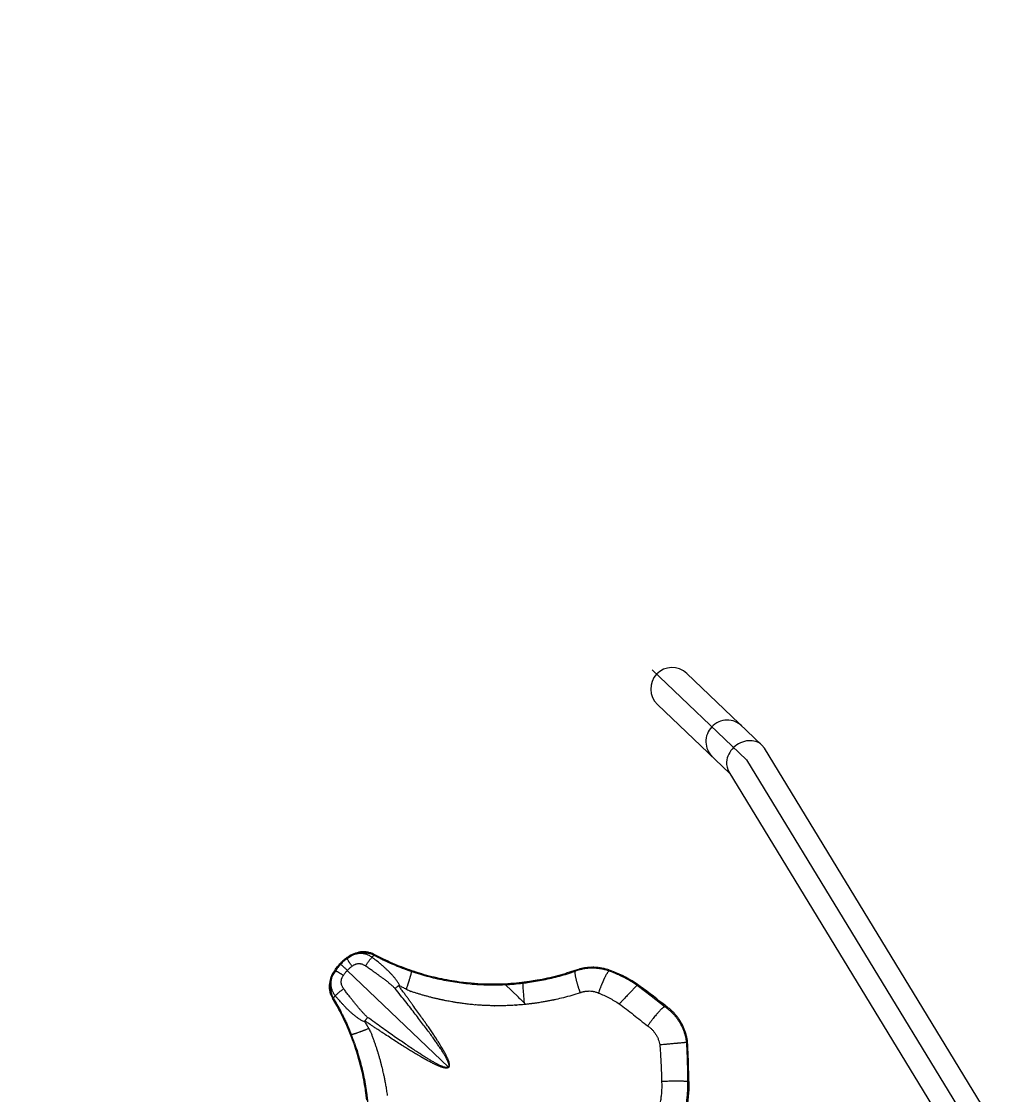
# Model space of a CAD drawing. Header units: millimetres. Extents: x 1145859089 to 1147511753, y -1047484727 to -1047247487.
# Drawn here: x 1145999685 to 1146000466, y -1047436193 to -1047435338 of the extents above; entities that cross this region are included whole.
import ezdxf
from ezdxf.xclip import XClip

# ---------------------------------------------------------------- set-up
doc = ezdxf.new("R2010")
doc.units = ezdxf.units.MM
doc.header["$LTSCALE"] = 100
doc.header["$MEASUREMENT"] = 0
doc.header["$XCLIPFRAME"] = 2
doc.linetypes.add('단지배치도$0$CENTER', pattern=[31, 30, -0.5, 0, -0.5])
doc.layers.get('0').update_dxf_attribs({"linetype": 'CONTINUOUS'})
doc.layers.add('XREF', color=135, linetype='CONTINUOUS')
doc.layers.add('단지배치도$0$W240910', color=135, linetype='CONTINUOUS')

# ---------------------------------------------------------------- blocks, each defined once
blk = doc.blocks.new('단지배치도$0$zw$9902')
at = {"layer": '단지배치도$0$W240910', "linetype": '단지배치도$0$CENTER'}
for p, q in [((62046.45, -64484.84), (62121.76, -64556.64)), ((62121.76, -64556.64), (62310.47, -64866.23))]:
    blk.add_line(p, q, dxfattribs=at)
at = {"layer": '단지배치도$0$W240910', "linetype": 'ByBlock', "ltscale": 20}
for p, q in [((62074.1, -64487.71), (62133.97, -64544.8)), ((62050.64, -64512.32), (62108.41, -64567.4)), ((62135.91, -64547.2), (62133.97, -64544.8)), ((62324.98, -64857.36), (62135.92, -64547.21)), ((62107.58, -64566.05), (62295.95, -64875.07)), ((61815.68, -64709.49), (61813.88, -64709.61)), ((61817.14, -64709.51), (61815.68, -64709.49)), ((61818.59, -64709.64), (61817.14, -64709.51)), ((61820.04, -64709.87), (61818.59, -64709.64)), ((61821.46, -64710.21), (61820.04, -64709.87)), ((61822.18, -64710.42), (61821.46, -64710.21)), ((61822.18, -64710.42), (61822.18, -64710.42)), ((61796.94, -64719.77), (61797.56, -64719.09)), ((61797.6, -64719.05), (61796.97, -64719.72)), ((61797.56, -64719.09), (61797.75, -64718.89)), ((61797.75, -64718.89), (61797.6, -64719.05)), ((61797.94, -64718.69), (61797.75, -64718.89)), ((61797.75, -64718.89), (61797.9, -64718.73)), ((61797.75, -64718.89), (61798.23, -64719.34)), ((61797.75, -64718.89), (61798.23, -64719.34)), ((61797.9, -64718.73), (61798.55, -64718.07)), ((61798.59, -64718.03), (61797.94, -64718.69)), ((61798.64, -64719.73), (61798.23, -64719.34)), ((61798.64, -64719.73), (61798.23, -64719.34)), ((61798.55, -64718.07), (61799.22, -64717.43)), ((61799.26, -64717.39), (61798.59, -64718.03)), ((61799.22, -64717.43), (61799.89, -64716.8)), ((61799.94, -64716.76), (61799.26, -64717.39)), ((61800.63, -64716.15), (61799.94, -64716.76)), ((61801.34, -64715.56), (61800.63, -64716.15)), ((61802.06, -64714.98), (61801.34, -64715.56)), ((61802.93, -64714.32), (61802.06, -64714.98)), ((61803.33, -64714.83), (61802.93, -64714.32)), ((61803.33, -64714.83), (61803.4, -64714.8)), ((61803.42, -64714.79), (61803.4, -64714.8)), ((61803.44, -64714.78), (61803.42, -64714.79)), ((61803.46, -64714.77), (61803.44, -64714.78)), ((61803.47, -64714.77), (61803.46, -64714.77)), ((61803.47, -64714.78), (61803.47, -64714.77)), ((61803.47, -64714.79), (61803.47, -64714.78)), ((61824.95, -64711.58), (61824.95, -64711.59)), ((61831.38, -64714.88), (61824.95, -64711.58)), ((61793.44, -64724.27), (61794.06, -64723.37)), ((61793.97, -64724.65), (61793.44, -64724.27)), ((61793.92, -64724.76), (61793.93, -64724.74)), ((61793.92, -64724.78), (61793.92, -64724.76)), ((61793.92, -64724.79), (61793.92, -64724.78)), ((61793.92, -64724.79), (61793.92, -64724.79)), ((61793.93, -64724.8), (61793.92, -64724.79)), ((61793.93, -64724.74), (61793.94, -64724.72)), ((61793.97, -64724.65), (61793.94, -64724.72)), ((61794.06, -64723.37), (61794.6, -64722.63)), ((61794.6, -64722.63), (61795.16, -64721.89)), ((61795.16, -64721.89), (61795.73, -64721.17)), ((61795.73, -64721.17), (61796.33, -64720.46)), ((61796.36, -64720.42), (61795.77, -64721.12)), ((61796.33, -64720.46), (61796.94, -64719.77)), ((61796.97, -64719.72), (61796.36, -64720.42)), ((61803.45, -64724.32), (61884.17, -64801.28)), ((61803.45, -64724.32), (61884.17, -64801.28)), ((61853.3, -64724.05), (61845.87, -64721.28)), ((61860.83, -64726.52), (61853.3, -64724.05)), ((61984.95, -64724.4), (61978.05, -64726.64)), ((61986.65, -64723.8), (61984.95, -64724.4)), ((61985.17, -64725), (61984.95, -64724.4)), ((61985.17, -64725), (61985.17, -64725)), ((62012.56, -64724.17), (62012.32, -64724.84)), ((62020.1, -64727.22), (62017.03, -64725.9)), ((62022.74, -64728.47), (62020.1, -64727.22)), ((61789.22, -64737.24), (61789.26, -64735.44)), ((61907.55, -64734.97), (61899.65, -64734.34)), ((61903.11, -64735.15), (61903.64, -64735.2)), ((61915.48, -64735.29), (61907.55, -64734.97)), ((61923.41, -64735.3), (61915.48, -64735.29)), ((61931.34, -64734.99), (61923.41, -64735.3)), ((61929.29, -64735.61), (61929.28, -64735.6)), ((61929.29, -64735.61), (61939.82, -64745.65)), ((61947.12, -64733.44), (61939.24, -64734.37)), ((61954.95, -64732.2), (61947.12, -64733.44)), ((62025.35, -64729.79), (62022.74, -64728.47)), ((62027.92, -64731.19), (62025.35, -64729.79)), ((62030.45, -64732.67), (62027.92, -64731.19)), ((62032.93, -64734.21), (62030.45, -64732.67)), ((62034.79, -64735.44), (62032.93, -64734.21)), ((62034.79, -64735.44), (62034.32, -64736.09)), ((62034.32, -64736.09), (62034.33, -64736.1)), ((62034.33, -64736.1), (62034.34, -64736.11)), ((62034.33, -64736.1), (62034.33, -64736.1)), ((62034.34, -64736.11), (62034.36, -64736.13)), ((62034.36, -64736.13), (62034.37, -64736.14)), ((62034.37, -64736.14), (62034.4, -64736.16)), ((62034.39, -64736.17), (62034.41, -64736.15)), ((62034.41, -64736.15), (62045.6, -64744.59)), ((62036.92, -64737.02), (62034.79, -64735.44)), ((61789.31, -64738.7), (61789.22, -64737.24)), ((61789.51, -64740.14), (61789.31, -64738.7)), ((61789.81, -64741.57), (61789.51, -64740.14)), ((61790.21, -64742.98), (61789.81, -64741.57)), ((61790.46, -64743.69), (61790.21, -64742.98)), ((61790.46, -64743.69), (61790.46, -64743.69)), ((61854.25, -64741.04), (61854.21, -64741.02)), ((61854.55, -64741.14), (61854.24, -64741.04)), ((62039.57, -64738.98), (62036.92, -64737.02)), ((62042.21, -64740.96), (62039.57, -64738.98)), ((62044.84, -64742.94), (62042.21, -64740.96)), ((62047.47, -64744.94), (62044.84, -64742.94)), ((62045.6, -64744.59), (62056.77, -64753.29)), ((62050.09, -64746.94), (62047.47, -64744.94)), ((61791.75, -64746.4), (61791.75, -64746.4)), ((61795.35, -64752.67), (61791.75, -64746.4)), ((61940.6, -64746.39), (61939.83, -64745.66)), ((61944.54, -64750.14), (61945.8, -64751.35)), ((61945.83, -64751.34), (61945.8, -64751.35)), ((62020.25, -64751.01), (62020.28, -64750.98)), ((62052.7, -64748.96), (62050.09, -64746.94)), ((62055.3, -64750.98), (62052.7, -64748.96)), ((62057.31, -64752.56), (62055.3, -64750.98)), ((62056.76, -64753.29), (62056.77, -64753.29)), ((62057.31, -64752.56), (62056.77, -64753.29)), ((61805.56, -64774.12), (61802.44, -64766.84)), ((61808.39, -64781.53), (61805.56, -64774.12)), ((61822.57, -64774.26), (61822.55, -64774.22)), ((61822.69, -64774.56), (61822.57, -64774.26)), ((61873.99, -64778.06), (61873.3, -64777.01)), ((61875.46, -64780.33), (61873.99, -64778.06)), ((62074.77, -64781.59), (62073.81, -64781.67)), ((61860.49, -64792.22), (61859.41, -64791.58)), ((61862.83, -64793.58), (61860.49, -64792.22)), ((61884.17, -64801.28), (61884.2, -64801.32)), ((61884.17, -64801.28), (61884.21, -64801.31)), ((61884.2, -64801.32), (61884.24, -64801.35)), ((61884.21, -64801.31), (61884.24, -64801.35)), ((61884.24, -64801.35), (61884.27, -64801.38)), ((61884.24, -64801.35), (61884.27, -64801.38)), ((61884.27, -64801.38), (61884.37, -64801.47)), ((61884.27, -64801.38), (61884.37, -64801.47)), ((62075.42, -64797.24), (62075.42, -64797.09)), ((62075.43, -64797.39), (62075.42, -64797.24)), ((62075.56, -64802.72), (62075.47, -64799.09)), ((62074.71, -64812.92), (62075.68, -64812.9)), ((61819.05, -64827.8), (61818.04, -64819.93)), ((61819.02, -64823.35), (61819.09, -64823.88))]:
    blk.add_line(p, q, dxfattribs=at)
at = {"layer": '단지배치도$0$W240910'}
for radius, start in [(5249.43, 201.4083), (5399.43, 202.10162)]:
    blk.add_arc((56819.18, -60798.97), radius, start, 356.71209, dxfattribs=at)
at = {"layer": '단지배치도$0$W240910', "linetype": 'ByBlock', "ltscale": 20}
for centre, radius, start, end in [((62062.37, -64500.02), 17, 46.3647, 226.3647), ((61816.06, -64729.51), 20.02, 96.26038, 100.87633), ((61817.39, -64725.72), 16.03, 61.83737, 72.60914), ((61826.09, -64745.92), 38.51, 136.35526, 141.4088), ((61826.1, -64745.91), 38.51, 131.32059, 136.37413), ((61826.24, -64746.05), 38.71, 126.16506, 131.33121), ((61826.24, -64746.04), 38.71, 141.39819, 146.56433), ((61919.5, -64534.23), 201.59, 251.25261, 253.34443), ((61999.08, -64762.01), 40.19, 104.82546, 108.02695), ((61999.19, -64762.4), 40.59, 104.27589, 104.8318), ((61999.12, -64762.1), 40.28, 101.40568, 104.27888), ((61999.05, -64761.78), 39.95, 100.76354, 101.40263), ((61999.04, -64761.73), 39.9, 97.92181, 100.7633), ((61999.06, -64761.84), 40.01, 97.24652, 97.92357), ((61999.06, -64761.9), 40.07, 94.42254, 97.246), ((61999.07, -64761.94), 40.11, 93.62706, 94.42288), ((61999.06, -64761.92), 40.09, 90.86737, 93.6274), ((61999.06, -64761.85), 40.02, 90.46614, 90.86684), ((61999.06, -64761.81), 39.98, 89.99291, 90.46608), ((61999.06, -64761.89), 40.06, 87.20499, 89.99221), ((61999.06, -64761.93), 40.1, 86.4479, 87.20549), ((61999.06, -64761.91), 40.08, 83.65034, 86.44814), ((61999.07, -64761.85), 40.02, 82.95485, 83.64982), ((61999.08, -64761.73), 39.9, 80.13076, 82.9566), ((61999.07, -64761.78), 39.96, 79.48024, 80.13053), ((61999.01, -64762.1), 40.28, 76.61175, 79.47731), ((61998.95, -64762.39), 40.58, 76.05337, 76.61463), ((61999, -64762.18), 40.35, 73.1026, 76.05609), ((61999.36, -64760.98), 39.1, 72.50148, 73.08636), ((61999.62, -64760.14), 38.22, 70.21492, 72.50793), ((61979.32, -64816.99), 98.59, 70.09206, 70.29206), ((61979.2, -64817.3), 98.93, 69.03661, 70.09158), ((61979.08, -64817.63), 99.28, 68.75196, 69.03706), ((61978.94, -64817.97), 99.65, 67.5242, 68.75138), ((61809.24, -64736.67), 20.02, 171.85306, 176.46901), ((61919.59, -64531.14), 204.69, 270.40647, 272.71581), ((61919.98, -64535.21), 200.61, 272.65663, 276.7086), ((61919.69, -64532.8), 203.03, 276.71058, 277.73517), ((61805.51, -64738.17), 16.03, 200.12025, 210.89202), ((61921.45, -64716.46), 36.03, 268.98275, 269.65051), ((61619.1, -64849.29), 201.59, 19.38496, 21.47679), ((62037.18, -64785.86), 37.83, 6.48426, 6.61826), ((61466.61, -64814.87), 609.06, 1.67332, 3.13284), ((61466.61, -64814.87), 609.06, 0.18551, 1.64511)]:
    blk.add_arc(centre, radius, start, end, dxfattribs=at)
for points, start_tangent, end_tangent in [([(62094.03, -64530.2), (62089.29, -64542.52), (62094.42, -64554.06)], (-0.690066, -0.723747), (0.723747, -0.690066)), ([(62117.88, -64529.45), (62106.11, -64524.88), (62094.03, -64530.2)], (-0.723747, 0.690066), (-0.690066, -0.723747)), ([(62111.43, -64546.79), (62105.8, -64558.27), (62107.63, -64566.02)], (-0.718057, -0.695984), (0.503213, -0.864162)), ([(62123.32, -64541.29), (62111.43, -64546.79)], (-0.997961, -0.063833), (-0.718057, -0.695984)), ([(62133.97, -64544.8), (62123.32, -64541.29)], (-0.717719, 0.696333), (-0.997961, -0.063833)), ([(61802.93, -64714.32), (61805.2, -64712.65), (61807.68, -64711.31), (61810.33, -64710.33), (61812.29, -64709.85)], (0.788344, 0.615235), (0.982261, 0.187518)), ([(61803.33, -64714.83), (61804.84, -64713.67), (61806.45, -64712.66), (61808.12, -64711.82), (61810.66, -64710.9), (61813.17, -64710.34)], (0.763331, 0.646008), (0.98891, 0.148514)), ([(61813.17, -64710.34), (61815.75, -64710.12), (61818.19, -64710.22), (61818.57, -64710.26), (61819.2, -64710.34), (61819.7, -64710.43), (61820.16, -64710.51), (61820.55, -64710.6), (61820.93, -64710.69), (61821.3, -64710.78), (61821.74, -64710.9)], (0.98891, 0.148514), (0.955016, 0.296556)), ([(61821.74, -64710.9), (61822.18, -64710.42)], (0.337862, 0.941196), (0.831194, 0.555982)), ([(61803.95, -64716), (61803.71, -64715.54), (61803.56, -64715.19), (61803.47, -64714.79)], (-0.684702, 0.728823), (0.217372, 0.976089)), ([(61823.2, -64713.84), (61822.08, -64713.1), (61820.82, -64712.41), (61819.61, -64711.89), (61818.27, -64711.44), (61817, -64711.14), (61815.63, -64710.94), (61814.34, -64710.86), (61812.99, -64710.9), (61811.75, -64711.03), (61810.49, -64711.27), (61809.2, -64711.63), (61807.91, -64712.1), (61806.74, -64712.64), (61805.59, -64713.28), (61804.5, -64713.99), (61803.47, -64714.79)], (-0.837497, 0.546442), (-0.767632, -0.640891)), ([(61807.38, -64721.01), (61806.89, -64720.31), (61806.3, -64719.55), (61805.78, -64718.86), (61805.43, -64718.35), (61805.22, -64718.03), (61804.96, -64717.64), (61804.67, -64717.18), (61804.32, -64716.63), (61803.95, -64716)], (-0.479597, 0.877489), (-0.684702, 0.728823)), ([(61818, -64720.78), (61817.2, -64720.28), (61816.17, -64719.78), (61815.3, -64719.46), (61814.89, -64719.35), (61814.27, -64719.21), (61813.54, -64719.11), (61812.96, -64719.07), (61812.45, -64719.07), (61811.58, -64719.15), (61810.39, -64719.4), (61809.73, -64719.62), (61809.1, -64719.9), (61808.49, -64720.22), (61807.38, -64721.01)], (-0.799054, 0.60126), (-0.813723, -0.581253)), ([(61818, -64720.78), (61818.65, -64719.76), (61819.34, -64718.7), (61820.07, -64717.65), (61820.8, -64716.66), (61821.49, -64715.75), (61822.14, -64714.97), (61822.72, -64714.32), (61823.2, -64713.84)], (0.523127, 0.852255), (0.40421, 0.914666)), ([(61821.74, -64710.9), (61823.26, -64711.44), (61824.72, -64712.13)], (0.96075, -0.277417), (0.879735, -0.475465)), ([(61823.2, -64713.84), (61823.64, -64713.33), (61823.96, -64712.96), (61824.32, -64712.58), (61824.72, -64712.12)], (0.388225, 0.921565), (-0.719391, 0.694605)), ([(61845.36, -64736.53), (61844.16, -64734.38), (61842.73, -64732.23), (61841.28, -64730.34), (61839.79, -64728.58), (61838.31, -64726.95), (61836.7, -64725.29), (61834.94, -64723.6), (61834.16, -64722.88), (61833.35, -64722.14), (61832.53, -64721.41), (61831.67, -64720.66), (61830.79, -64719.91), (61829.89, -64719.15), (61828.23, -64717.79), (61826.6, -64716.48), (61824.92, -64715.17), (61823.2, -64713.84)], (-0.468271, 0.883585), (-0.770258, 0.637732)), ([(61824.95, -64711.59), (61824.72, -64712.13)], (-0.412861, -0.910794), (-0.413226, -0.910628)), ([(61824.72, -64712.12), (61825.47, -64712.52), (61826.32, -64712.97), (61827.28, -64713.47), (61828.34, -64714.01), (61829.63, -64714.66), (61830.98, -64715.33), (61831.61, -64715.64), (61832.17, -64715.9), (61832.64, -64716.13), (61833.02, -64716.31), (61833.57, -64716.57), (61837.67, -64718.46), (61840.47, -64719.67), (61843.22, -64720.83), (61846.59, -64722.17), (61848.96, -64723.07), (61851.83, -64724.12), (61854.71, -64725.12)], (0.881978, -0.471291), (0.946923, -0.321461)), ([(61899.77, -64734.35), (61894.98, -64733.82), (61886.86, -64732.64), (61878.79, -64731.13), (61870.79, -64729.3), (61862.87, -64727.14), (61855.04, -64724.65), (61847.33, -64721.85), (61839.73, -64718.74), (61832.27, -64715.31), (61831.38, -64714.88)], (-0.995089, 0.098984), (-0.897446, 0.441123)), ([(61793.44, -64724.27), (61791.88, -64726.62), (61790.66, -64729.17), (61789.8, -64731.85), (61789.42, -64733.83)], (-0.576997, -0.816746), (-0.140531, -0.990076)), ([(61793.97, -64724.65), (61792.88, -64726.21), (61791.95, -64727.87), (61791.19, -64729.58), (61790.39, -64732.16), (61789.95, -64734.7)], (-0.608926, -0.793227), (-0.101255, -0.99486)), ([(61793.92, -64744.55), (61793.13, -64743.46), (61792.38, -64742.23), (61791.8, -64741.06), (61791.29, -64739.74), (61790.93, -64738.48), (61790.67, -64737.13), (61790.53, -64735.84), (61790.5, -64734.49), (61790.57, -64733.25), (61790.75, -64731.97), (61791.05, -64730.67), (61791.46, -64729.36), (61791.94, -64728.16), (61792.53, -64726.98), (61793.19, -64725.86), (61793.93, -64724.8)], (-0.585702, 0.810526), (0.60361, 0.79728)), ([(61795.16, -64725.22), (61794.69, -64725), (61794.34, -64724.86), (61793.93, -64724.79)], (-0.760601, 0.64922), (-0.964631, -0.263605)), ([(61800.33, -64728.4), (61799.61, -64727.94), (61798.82, -64727.39), (61798.1, -64726.91), (61797.58, -64726.58), (61797.25, -64726.38), (61796.85, -64726.14), (61796.38, -64725.87), (61795.81, -64725.56), (61795.16, -64725.22)], (-0.899331, 0.437268), (-0.760601, 0.64922)), ([(61799.13, -64720.2), (61798.81, -64719.9), (61798.63, -64719.8)], (-0.919227, 0.393728), (-0.985612, 0.169025)), ([(61799.13, -64720.2), (61798.81, -64719.9), (61798.71, -64719.72)], (-0.437054, 0.899435), (-0.215767, 0.976445)), ([(61803.45, -64724.32), (61802.81, -64723.71), (61802.08, -64723.01), (61801.28, -64722.25), (61800.66, -64721.66), (61800.05, -64721.08), (61799.7, -64720.74), (61799.42, -64720.48), (61799.13, -64720.2)], (-0.723749, 0.690063), (-0.919227, 0.393728)), ([(61803.45, -64724.32), (61802.81, -64723.71), (61802.08, -64723.01), (61801.28, -64722.25), (61800.66, -64721.66), (61800.05, -64721.08), (61799.7, -64720.74), (61799.42, -64720.48), (61799.13, -64720.2)], (-0.723744, 0.690068), (-0.437054, 0.899435)), ([(61800.33, -64728.4), (61801.78, -64726.27), (61803.45, -64724.32)], (0.49414, 0.869382), (0.690401, 0.723427)), ([(61807.38, -64721.01), (61805.32, -64722.55), (61803.45, -64724.32)], (-0.844866, -0.534979), (-0.68973, -0.724067)), ([(61841.59, -64738.73), (61839.7, -64736.92), (61837.72, -64735.2), (61835.69, -64733.54), (61833.63, -64731.93), (61831.57, -64730.38), (61830.88, -64729.87), (61830.15, -64729.34), (61829.4, -64728.79), (61828.61, -64728.22), (61827.62, -64727.51), (61826.7, -64726.86), (61825.95, -64726.32), (61825.35, -64725.9), (61824.46, -64725.27), (61823.27, -64724.44), (61821.88, -64723.48), (61820.41, -64722.45), (61819.12, -64721.56), (61818, -64720.78)], (-0.69779, 0.716302), (-0.816323, 0.577595)), ([(61853.7, -64729.54), (61853.87, -64728.94), (61854.02, -64728.39), (61854.17, -64727.85), (61854.38, -64727.06), (61854.55, -64726.34)], (0.277339, 0.960772), (0.220005, 0.975499)), ([(61854.55, -64726.34), (61854.65, -64725.88), (61854.71, -64725.52), (61854.71, -64725.12)], (0.220005, 0.975499), (-0.51251, 0.858681)), ([(61861.72, -64727.36), (61868.5, -64729.26), (61875.37, -64730.93), (61882.29, -64732.35), (61889.22, -64733.53), (61896.16, -64734.46), (61903.11, -64735.15)], (0.957915, -0.287051), (0.996808, -0.079831)), ([(61978.26, -64726.57), (61977.05, -64726.94), (61969.04, -64729.15), (61960.96, -64731.03), (61952.8, -64732.57), (61944.58, -64733.78), (61936.32, -64734.64), (61931.34, -64734.99)], (-0.956244, -0.292571), (-0.998846, -0.048024)), ([(61947.02, -64733.98), (61953.5, -64733), (61959.94, -64731.8), (61966.34, -64730.4), (61972.68, -64728.8), (61978.96, -64727), (61985.17, -64725)], (0.990917, 0.134476), (0.946937, 0.321419)), ([(61985.17, -64725), (61984.98, -64725.34), (61984.9, -64726.01), (61984.96, -64727.02), (61985.14, -64728.37), (61985.34, -64729.43), (61985.59, -64730.59), (61985.85, -64731.68), (61986.04, -64732.43), (61986.26, -64733.24), (61986.5, -64734.13), (61986.78, -64735.09), (61987.09, -64736.15)], (-0.80687, -0.590729), (0.392147, -0.919903)), ([(61998.74, -64722.51), (61996.69, -64722.57), (61994.85, -64722.72), (61993.24, -64722.92), (61991.86, -64723.15), (61990.04, -64723.53), (61988.32, -64723.97), (61986.7, -64724.47), (61985.17, -64725)], (-0.999957, -0.009314), (-0.935931, -0.352184)), ([(62012.32, -64724.84), (62009.58, -64723.97), (62006.51, -64723.24), (62005.61, -64723.07), (62005.14, -64723), (62004.57, -64722.91), (62003.89, -64722.82), (62002.49, -64722.67), (62000.77, -64722.55), (61998.74, -64722.51)], (-0.939933, 0.34136), (-0.999957, -0.009314)), ([(62012.32, -64724.84), (62011.54, -64725.34), (62010.98, -64726.04), (62010.49, -64726.76), (62009.95, -64727.67), (62009.36, -64728.73), (62008.74, -64729.95), (62008.45, -64730.53), (62008.19, -64731.09), (62007.93, -64731.63), (62007.7, -64732.14), (62007.49, -64732.61), (62007.29, -64733.05), (62007.07, -64733.56), (62006.88, -64734), (62006.72, -64734.36), (62006.49, -64734.9), (62006.3, -64735.35), (62006.04, -64735.99), (62005.69, -64736.85), (62005.39, -64737.61), (62005.18, -64738.14), (62004.86, -64738.98), (62004.22, -64740.71), (62003.62, -64742.38)], (-0.999814, 0.019308), (-0.331831, -0.943339)), ([(62023.68, -64729.79), (62019.88, -64727.94), (62015.81, -64726.18), (62012.32, -64724.84)], (-0.890863, 0.454271), (-0.939983, 0.341221)), ([(61789.95, -64734.7), (61789.85, -64737.29), (61790.07, -64739.71), (61790.12, -64740.09), (61790.24, -64740.72), (61790.35, -64741.21), (61790.46, -64741.67), (61790.56, -64742.05), (61790.67, -64742.43), (61790.78, -64742.79), (61790.91, -64743.23)], (-0.101255, -0.99486), (-0.250743, -0.968054)), ([(61800.61, -64739.02), (61800.07, -64738.24), (61799.52, -64737.24), (61799.16, -64736.38), (61799.03, -64735.99), (61798.87, -64735.37), (61798.73, -64734.65), (61798.66, -64734.06), (61798.64, -64733.55), (61798.67, -64732.69), (61798.87, -64731.49), (61799.06, -64730.81), (61799.3, -64730.17), (61799.6, -64729.55), (61800.33, -64728.4)], (-0.638628, 0.769516), (0.541845, 0.840478)), ([(61841.59, -64738.73), (61842.4, -64738), (61843.13, -64737.36), (61843.75, -64736.83), (61844.25, -64736.41)], (0.60017, 0.799873), (0.763459, 0.645856)), ([(61845.36, -64736.53), (61844.76, -64736.31), (61844.25, -64736.41)], (-0.887628, 0.460561), (-0.769515, -0.638629)), ([(61864.88, -64764.72), (61862.04, -64760.7), (61859.02, -64756.48), (61855.83, -64752.07), (61854.22, -64749.86), (61852.59, -64747.63), (61850.92, -64745.36), (61849.24, -64743.08), (61847.69, -64741), (61845.88, -64738.57), (61844.25, -64736.41)], (-0.582233, 0.813022), (-0.617248, 0.786768)), ([(61850.65, -64739.25), (61851.04, -64738.06), (61851.45, -64736.8), (61851.62, -64736.28), (61851.78, -64735.78), (61851.89, -64735.43), (61852.11, -64734.74), (61852.24, -64734.33)], (0.31997, 0.947428), (0.295692, 0.955283)), ([(61852.24, -64734.33), (61852.43, -64733.75), (61852.6, -64733.18), (61852.78, -64732.6), (61852.96, -64732.01), (61853.33, -64730.78), (61853.7, -64729.54)], (0.298931, 0.954275), (0.27734, 0.960772)), ([(61903.64, -64735.2), (61904.67, -64735.28), (61905.73, -64735.35), (61906.82, -64735.43), (61907.93, -64735.49), (61909.07, -64735.56), (61910.62, -64735.63), (61912.34, -64735.7), (61913.74, -64735.75), (61914.72, -64735.77), (61915.45, -64735.79), (61915.94, -64735.8), (61916.48, -64735.81), (61917.09, -64735.82), (61917.7, -64735.83), (61918.32, -64735.83), (61921.04, -64735.83)], (0.996831, -0.079548), (0.999975, 0.007092)), ([(61943.42, -64734.44), (61943.31, -64735.26), (61943.32, -64736.18), (61943.38, -64737.44), (61943.48, -64739.03), (61943.62, -64740.91), (61943.8, -64743.02), (61944.02, -64745.28)], (-0.3751, -0.926984), (0.098844, -0.995103)), ([(61987.09, -64736.15), (61987.32, -64736.9), (61987.53, -64737.57), (61987.72, -64738.15), (61987.88, -64738.65), (61988.03, -64739.09), (61988.56, -64740.67), (61989.1, -64742.2)], (0.392147, -0.919903), (0.518947, -0.854806)), ([(62034.32, -64736.09), (62031.05, -64733.96), (62027.5, -64731.84), (62023.68, -64729.79)], (-0.826397, 0.563087), (-0.890863, 0.454271)), ([(62034.4, -64736.16), (62033.96, -64736.62), (62033.53, -64737.08), (62032.96, -64737.67), (62032.27, -64738.39), (62031.46, -64739.24), (62030.54, -64740.21), (62029.51, -64741.28), (62028.41, -64742.45), (62027.22, -64743.69), (62025.97, -64745), (62024.72, -64746.32)], (-0.989307, 0.145847), (-0.599925, -0.800056)), ([(61790.92, -64743.23), (61790.46, -64743.69)], (-0.924039, -0.382297), (-0.515771, -0.856727)), ([(61790.91, -64743.23), (61791.53, -64744.72), (61792.29, -64746.15)], (0.322852, -0.946449), (0.516818, -0.856095)), ([(61793.93, -64744.54), (61793.43, -64745.01), (61793.08, -64745.35), (61792.72, -64745.73), (61792.28, -64746.15)], (-0.902033, -0.431668), (-0.728074, 0.685498)), ([(61800.61, -64739.02), (61799.62, -64739.71), (61798.6, -64740.46), (61797.58, -64741.24), (61796.62, -64742.01), (61795.75, -64742.75), (61795, -64743.43), (61794.38, -64744.04), (61793.92, -64744.55)], (-0.826377, -0.563117), (-0.894381, -0.447307)), ([(61817.64, -64765.6), (61815.44, -64764.51), (61813.22, -64763.17), (61811.26, -64761.82), (61809.43, -64760.42), (61807.74, -64759.02), (61806.01, -64757.48), (61804.23, -64755.81), (61803.47, -64755.06), (61802.7, -64754.29), (61801.93, -64753.5), (61801.14, -64752.68), (61800.35, -64751.84), (61799.55, -64750.97), (61798.11, -64749.38), (61796.73, -64747.82), (61795.34, -64746.2), (61793.93, -64744.54)], (-0.904881, 0.425665), (-0.673687, 0.739017)), ([(61819.66, -64761.72), (61817.76, -64759.92), (61815.95, -64758.03), (61814.2, -64756.09), (61812.49, -64754.1), (61810.84, -64752.12), (61810.3, -64751.45), (61809.73, -64750.75), (61809.15, -64750.03), (61808.54, -64749.27), (61807.79, -64748.31), (61807.09, -64747.43), (61806.52, -64746.69), (61806.07, -64746.12), (61805.41, -64745.26), (61804.52, -64744.11), (61803.49, -64742.77), (61802.4, -64741.35), (61801.44, -64740.1), (61800.61, -64739.02)], (-0.748717, 0.662889), (-0.615812, 0.787893)), ([(61884.5, -64799.37), (61884.22, -64798.23), (61883.71, -64796.85), (61882.97, -64795.27), (61882.02, -64793.49), (61880.9, -64791.54), (61879.6, -64789.41), (61878.1, -64787.08), (61876.41, -64784.55), (61874.52, -64781.82), (61872.45, -64778.89), (61869.96, -64775.44), (61867.24, -64771.75), (61864.3, -64767.83), (61861.14, -64763.66), (61857.69, -64759.17), (61854.01, -64754.43), (61850.1, -64749.44), (61845.97, -64744.21), (61841.59, -64738.73)], (-0.272366, 0.962194), (-0.629524, 0.776981)), ([(61845.36, -64736.53), (61848.26, -64738.02), (61849.52, -64738.67), (61850.09, -64738.97), (61850.65, -64739.25)], (0.888327, -0.459212), (0.890837, -0.454324)), ([(61850.65, -64739.25), (61852.32, -64740.09), (61854.21, -64741.02)], (0.893972, -0.448122), (0.859933, -0.510406)), ([(61859.71, -64742.81), (61857.12, -64741.99), (61854.55, -64741.14)], (-0.95401, 0.299775), (-0.951392, 0.307982)), ([(61864.65, -64744.28), (61862.06, -64743.53), (61859.71, -64742.81)], (-0.96209, 0.272733), (-0.95401, 0.299775)), ([(61870, -64745.73), (61867.09, -64744.96), (61864.65, -64744.28)], (-0.964244, 0.265015), (-0.96209, 0.272733)), ([(61989.1, -64742.2), (61982.44, -64744.23), (61975.69, -64746.05), (61969.68, -64747.47), (61968.14, -64747.81), (61967.35, -64747.98), (61966.5, -64748.15), (61965.35, -64748.38), (61963.88, -64748.67)], (-0.955887, -0.293736), (-0.984413, -0.17587)), ([(62003.62, -64742.38), (62003.2, -64742.22), (62002.46, -64741.97), (62001.4, -64741.67), (62000.01, -64741.35), (61999.36, -64741.24), (61998.71, -64741.15), (61996.31, -64740.98), (61995.47, -64740.99), (61994.73, -64741.02), (61994.1, -64741.07), (61993.58, -64741.13), (61993.16, -64741.19), (61992.62, -64741.27), (61992.21, -64741.34), (61991.76, -64741.43), (61991.3, -64741.54), (61990.86, -64741.65), (61989.96, -64741.91), (61989.1, -64742.2)], (-0.939633, 0.342185), (-0.944518, -0.328459)), ([(62003.62, -64742.38), (62007.92, -64744.16), (62012.14, -64746.2), (62016.26, -64748.49), (62020.25, -64751.01)], (0.938013, -0.3466), (0.831981, -0.554804)), ([(61791.75, -64746.4), (61792.28, -64746.15)], (0.890101, 0.455763), (0.889918, 0.456121)), ([(61792.28, -64746.15), (61792.71, -64746.87), (61793.2, -64747.7), (61793.74, -64748.64), (61794.34, -64749.68), (61795.05, -64750.93), (61795.78, -64752.24), (61796.12, -64752.86), (61796.41, -64753.4), (61796.66, -64753.86), (61796.86, -64754.24), (61797.15, -64754.77), (61799.22, -64758.78), (61800.57, -64761.52), (61801.85, -64764.21), (61803.35, -64767.51), (61804.37, -64769.84), (61805.55, -64772.65), (61806.69, -64775.48)], (0.512755, -0.858535), (0.366188, -0.930541)), ([(61818.06, -64820.05), (61817.29, -64815.3), (61815.73, -64807.24), (61813.85, -64799.25), (61811.63, -64791.34), (61809.1, -64783.54), (61806.24, -64775.84), (61803.08, -64768.26), (61799.6, -64760.82), (61795.83, -64753.53), (61795.35, -64752.67)], (-0.146257, 0.989247), (-0.483358, 0.875423)), ([(61872.34, -64746.31), (61871.2, -64746.03), (61870, -64745.73)], (-0.977784, 0.209614), (-0.964244, 0.265015)), ([(61904.45, -64751.65), (61900.12, -64751.22), (61896.19, -64750.75), (61892.67, -64750.27), (61889.56, -64749.79), (61886.85, -64749.34), (61884.55, -64748.93), (61882.66, -64748.57), (61881.34, -64748.31), (61880.33, -64748.11), (61879.63, -64747.96), (61879.24, -64747.88), (61878.69, -64747.76), (61878.17, -64747.65), (61877.51, -64747.51), (61877.09, -64747.42), (61876.68, -64747.33), (61876.29, -64747.24), (61874.97, -64746.94), (61873.64, -64746.63), (61872.34, -64746.31)], (-0.997147, 0.075481), (-0.977784, 0.209614)), ([(61905.05, -64751.7), (61904.6, -64751.66)], (-0.995847, 0.091046), (-0.088395, -0.996086)), ([(61914.37, -64752.31), (61912.79, -64752.23), (61912.3, -64752.21), (61911.29, -64752.15), (61909.73, -64752.06), (61905.05, -64751.7)], (-0.999263, 0.038377), (-0.995847, 0.091046)), ([(61920.81, -64752.49), (61917.03, -64752.4), (61914.37, -64752.31)], (-0.99984, 0.017912), (-0.999263, 0.038377)), ([(61929.9, -64752.41), (61926, -64752.49), (61921.23, -64752.49)], (-0.9997, -0.024499), (-0.99998, 0.006259)), ([(61937.22, -64752.08), (61933.85, -64752.26), (61929.9, -64752.41)], (-0.998665, -0.051657), (-0.9997, -0.024499)), ([(61938.24, -64752), (61937.57, -64752.05), (61937.22, -64752.06)], (-0.997202, -0.074755), (-1, -0.000976)), ([(61945.8, -64751.35), (61945.34, -64751.39), (61944.12, -64751.52), (61942, -64751.71), (61938.24, -64752)], (-0.995229, -0.097565), (-0.997202, -0.074755)), ([(61940.6, -64746.38), (61942.04, -64747.77), (61943.12, -64748.8), (61943.85, -64749.49), (61944.54, -64750.14)], (0.781061, -0.624455), (0.72364, -0.690178)), ([(61944.02, -64745.28), (61944.27, -64747.71), (61944.54, -64750.14)], (0.098844, -0.995103), (0.335517, -0.942034)), ([(61948.54, -64751.04), (61947.19, -64751.2), (61945.83, -64751.34)], (-0.979501, -0.20144), (-0.968571, -0.248738)), ([(61963.88, -64748.67), (61962.63, -64748.91), (61961.23, -64749.16), (61959.66, -64749.44), (61957.93, -64749.73), (61956.02, -64750.03), (61954.29, -64750.29), (61953.26, -64750.44), (61952.44, -64750.55), (61951.84, -64750.63), (61951.46, -64750.68), (61950.8, -64750.77), (61950.42, -64750.81), (61949.56, -64750.92), (61948.54, -64751.04)], (-0.984413, -0.17587), (-0.979501, -0.20144)), ([(62024.72, -64746.32), (62023.29, -64747.82), (62021.8, -64749.38), (62020.28, -64750.98)], (-0.599925, -0.800056), (-0.56338, -0.826198)), ([(62020.28, -64750.98), (62031.56, -64759.59), (62042.86, -64768.52)], (0.803197, -0.595714), (0.7825, -0.622651)), ([(62056.76, -64753.29), (62056.08, -64753.43), (62055.56, -64753.74), (62054.93, -64754.21), (62054.48, -64754.59), (62053.99, -64755.04), (62053.45, -64755.55), (62052.56, -64756.45), (62051.59, -64757.48), (62050.96, -64758.17), (62050.29, -64758.93), (62049.59, -64759.75), (62048.47, -64761.09), (62047.31, -64762.54), (62046.78, -64763.21), (62046.23, -64763.93), (62045.65, -64764.69), (62045.05, -64765.48), (62044.75, -64765.89), (62044.43, -64766.33), (62043.74, -64767.28), (62042.86, -64768.52)], (-0.942321, 0.33471), (-0.575825, -0.817573)), ([(62056.76, -64753.29), (62059.04, -64754.99), (62061.2, -64756.85), (62063.22, -64758.86), (62065.1, -64761.01), (62066.81, -64763.28), (62068.37, -64765.67)], (0.823471, -0.567359), (0.514559, -0.857455)), ([(62068.6, -64764.23), (62067.6, -64762.74), (62065.84, -64760.42), (62063.92, -64758.23), (62061.85, -64756.18), (62059.64, -64754.29), (62057.38, -64752.6)], (-0.538614, 0.842553), (-0.823553, 0.56724)), ([(61819.66, -64761.72), (61818.97, -64762.58), (61818.37, -64763.34), (61817.87, -64763.98), (61817.47, -64764.49)], (-0.770386, -0.637578), (-0.608768, -0.793348)), ([(61882.27, -64801.7), (61881.12, -64801.48), (61879.72, -64801.03), (61878.1, -64800.37), (61876.29, -64799.51), (61874.29, -64798.48), (61872.1, -64797.28), (61869.7, -64795.9), (61867.08, -64794.32), (61864.27, -64792.57), (61861.24, -64790.64), (61857.68, -64788.32), (61853.87, -64785.78), (61849.81, -64783.03), (61845.49, -64780.07), (61840.84, -64776.84), (61835.94, -64773.39), (61830.77, -64769.72), (61825.34, -64765.84), (61819.66, -64761.72)], (-0.974072, 0.226239), (-0.806077, 0.591811)), ([(61817.64, -64765.6), (61817.4, -64765.01), (61817.47, -64764.49)], (-0.502307, 0.864689), (0.601261, 0.799053)), ([(61846.73, -64783.76), (61842.58, -64781.11), (61838.22, -64778.3), (61833.66, -64775.32), (61831.38, -64773.81), (61829.07, -64772.29), (61826.73, -64770.73), (61824.37, -64769.16), (61822.22, -64767.72), (61819.71, -64766.02), (61817.47, -64764.49)], (-0.839825, 0.542857), (-0.815268, 0.579083)), ([(61817.64, -64765.6), (61819.27, -64768.42), (61819.98, -64769.65), (61820.3, -64770.21), (61820.61, -64770.75)], (0.500992, -0.865452), (0.496229, -0.868192)), ([(61873.3, -64777.01), (61871.33, -64774.06), (61869.21, -64770.94), (61866.93, -64767.64), (61866.53, -64767.06), (61866.12, -64766.48), (61865.72, -64765.9), (61865.3, -64765.31), (61864.88, -64764.72)], (-0.52287, 0.852413), (-0.582233, 0.813022)), ([(62042.86, -64768.52), (62044.7, -64769.91), (62046.39, -64771.47), (62047.93, -64773.21), (62049.28, -64775.1), (62050.44, -64777.11), (62051.38, -64779.23), (62052.1, -64781.44), (62052.59, -64783.7)], (0.837827, -0.545936), (0.172388, -0.985029)), ([(62068.37, -64765.67), (62069.73, -64768.14), (62070.92, -64770.71), (62071.94, -64773.37), (62072.31, -64774.53), (62072.65, -64775.69), (62072.95, -64776.87), (62073.22, -64778.06), (62073.46, -64779.26), (62073.65, -64780.43), (62073.81, -64781.67)], (0.514559, -0.857455), (0.114323, -0.993444)), ([(62074.76, -64781.5), (62074.33, -64778.71), (62073.69, -64775.87), (62072.86, -64773.09), (62071.82, -64770.37), (62070.6, -64767.73), (62068.6, -64764.23)], (-0.115253, 0.993336), (-0.491602, 0.87082)), ([(61807.9, -64775.27), (61807.45, -64775.38), (61807.09, -64775.46), (61806.69, -64775.48)], (-0.963916, -0.266207), (-0.882112, 0.471039)), ([(61811.06, -64774.26), (61810.46, -64774.46), (61809.93, -64774.64), (61809.39, -64774.81), (61808.61, -64775.06), (61807.9, -64775.27)], (-0.946476, -0.322775), (-0.963916, -0.266207)), ([(61815.77, -64772.58), (61815.2, -64772.79), (61814.65, -64772.99), (61814.07, -64773.2), (61813.49, -64773.41), (61812.28, -64773.84), (61811.06, -64774.26)], (-0.938958, -0.344033), (-0.946475, -0.322776)), ([(61820.61, -64770.75), (61819.44, -64771.21), (61818.2, -64771.67), (61817.69, -64771.87), (61817.2, -64772.05), (61816.86, -64772.18), (61816.18, -64772.43), (61815.77, -64772.58)], (-0.931116, -0.364722), (-0.940119, -0.340846)), ([(61820.61, -64770.75), (61821.53, -64772.39), (61822.55, -64774.22)], (0.490184, -0.871619), (0.550776, -0.834653)), ([(61824.6, -64779.63), (61823.66, -64777.09), (61822.69, -64774.56)], (-0.344864, 0.938653), (-0.352937, 0.935647)), ([(61809.26, -64782.38), (61811.48, -64789.06), (61813.47, -64795.84), (61815.23, -64802.69), (61816.74, -64809.56), (61818, -64816.44), (61819.02, -64823.35)], (0.332341, -0.943159), (0.127207, -0.991876)), ([(61826.3, -64784.5), (61825.43, -64781.95), (61824.6, -64779.63)], (-0.318237, 0.948011), (-0.344864, 0.938653)), ([(61828, -64789.78), (61827.1, -64786.91), (61826.3, -64784.5)], (-0.31063, 0.950531), (-0.318237, 0.948011)), ([(61859.41, -64791.58), (61856.37, -64789.75), (61853.15, -64787.78), (61849.74, -64785.66), (61849.15, -64785.29), (61848.55, -64784.91), (61847.95, -64784.53), (61847.34, -64784.15), (61846.73, -64783.76)], (-0.876344, 0.481686), (-0.839825, 0.542857)), ([(61877.6, -64783.72), (61877.3, -64783.24), (61877.01, -64782.77), (61876.71, -64782.29), (61876.41, -64781.81), (61876.1, -64781.33), (61875.78, -64780.83), (61875.46, -64780.33)], (0.537918, -0.842997), (-0.552727, 0.833362)), ([(61879.64, -64787.11), (61878.66, -64785.46), (61877.6, -64783.72)], (-0.475157, 0.879901), (-0.537918, 0.842997)), ([(61882.25, -64791.85), (61881.06, -64789.61), (61879.64, -64787.11)], (-0.337879, 0.94119), (-0.475157, 0.879901)), ([(62073.81, -64781.67), (62073.37, -64781.73), (62072.95, -64781.78), (62072.51, -64781.83), (62071.92, -64781.89), (62071.28, -64781.95), (62070.55, -64782.02), (62069.76, -64782.1), (62068.48, -64782.22), (62067.11, -64782.35), (62066.3, -64782.43), (62065.47, -64782.5), (62064.62, -64782.58), (62063.75, -64782.66), (62061.99, -64782.82), (62060.23, -64782.99), (62058.96, -64783.1), (62057.66, -64783.22), (62056.37, -64783.34), (62054.45, -64783.52), (62052.59, -64783.7)], (-0.953996, -0.299818), (-0.995894, -0.090523)), ([(62052.59, -64783.7), (62052.94, -64788.61), (62053.24, -64793.45), (62053.49, -64798.23), (62053.71, -64803.06), (62053.89, -64808), (62054.01, -64812.76)], (0.055626, -0.998452), (0.036444, -0.999336)), ([(62073.81, -64781.67), (62073.85, -64782.48), (62073.9, -64783.42), (62073.96, -64784.51), (62074.02, -64785.75), (62074.08, -64787.06), (62074.13, -64788.13), (62074.16, -64788.73), (62074.18, -64789.23), (62074.2, -64789.7), (62074.24, -64790.65), (62074.27, -64791.57), (62074.32, -64792.75), (62074.37, -64794.18), (62074.42, -64795.68), (62074.47, -64797.39), (62074.52, -64799.17), (62074.55, -64800.72), (62074.58, -64802.04), (62074.6, -64803.12), (62074.62, -64803.97), (62074.63, -64804.58), (62074.64, -64805.02), (62074.65, -64805.81), (62074.66, -64806.34), (62074.66, -64806.96), (62074.68, -64808.07), (62074.69, -64809.32), (62074.7, -64810.38), (62074.7, -64811.33), (62074.71, -64812.18), (62074.71, -64812.92)], (0.055182, -0.998476), (0.002352, -0.999997)), ([(61828.7, -64792.08), (61828.36, -64790.96), (61828, -64789.78)], (-0.255938, 0.966693), (-0.31063, 0.950531)), ([(61835.56, -64823.91), (61834.92, -64819.6), (61834.27, -64815.7), (61833.62, -64812.2), (61833, -64809.12), (61832.42, -64806.44), (61831.9, -64804.16), (61831.45, -64802.29), (61831.12, -64800.98), (61830.87, -64799.98), (61830.69, -64799.29), (61830.6, -64798.9), (61830.45, -64798.36), (61830.32, -64797.84), (61830.14, -64797.19), (61830.03, -64796.77), (61829.92, -64796.37), (61829.81, -64795.98), (61829.45, -64794.68), (61829.07, -64793.37), (61828.7, -64792.08)], (-0.122879, 0.992422), (-0.255938, 0.966693)), ([(61866.32, -64795.55), (61865.82, -64795.28), (61865.34, -64795.01), (61864.85, -64794.73), (61864.35, -64794.45), (61863.85, -64794.17), (61863.34, -64793.88), (61862.83, -64793.58)], (0.867656, -0.497165), (-0.858737, 0.512416)), ([(61869.8, -64797.43), (61868.11, -64796.53), (61866.32, -64795.55)], (-0.901529, 0.432718), (-0.867656, 0.497165)), ([(61883.4, -64794.26), (61882.37, -64792.09), (61882.29, -64791.84)], (-0.372672, 0.927963), (-0.278161, 0.960534)), ([(61884.76, -64798.13), (61884.32, -64796.59), (61884.17, -64796.16), (61884, -64795.71), (61883.82, -64795.25), (61883.62, -64794.76), (61883.4, -64794.26)], (-0.230514, 0.973069), (-0.372672, 0.927963)), ([(61874.66, -64799.81), (61872.36, -64798.73), (61869.8, -64797.43)], (-0.956211, 0.292677), (-0.901529, 0.432718)), ([(61877.12, -64800.85), (61874.91, -64799.92), (61874.65, -64799.85)], (-0.944657, 0.32806), (-0.97269, 0.232106)), ([(61881.04, -64802.02), (61879.49, -64801.66), (61879.05, -64801.52), (61878.6, -64801.38), (61878.12, -64801.22), (61877.63, -64801.04), (61877.12, -64800.85)], (-0.982942, 0.183916), (-0.944657, 0.32806)), ([(61883.15, -64802.08), (61881.95, -64802.13), (61881.51, -64802.09), (61881.04, -64802.02)], (-0.979983, -0.199083), (-0.982942, 0.183916)), ([(61884.17, -64801.28), (61883.77, -64801.56), (61883.16, -64801.73), (61882.27, -64801.7)], (-0.735432, -0.677599), (-0.974072, 0.226239)), ([(61884.38, -64801.48), (61883.95, -64801.81), (61883.15, -64802.08)], (-0.682625, -0.730769), (-0.967027, 0.254674)), ([(61884.17, -64801.28), (61884.43, -64800.87), (61884.57, -64800.25), (61884.5, -64799.37)], (0.641809, 0.766864), (-0.272366, 0.962194)), ([(61884.38, -64801.48), (61884.69, -64801.04), (61884.92, -64800.23)], (0.697434, 0.716649), (-0.300433, 0.953803)), ([(61884.92, -64800.23), (61884.91, -64799.02), (61884.85, -64798.59), (61884.76, -64798.13)], (0.152192, 0.988351), (-0.230514, 0.973069)), ([(62054.01, -64812.76), (62054.11, -64816.39), (62054.02, -64819.98), (62053.74, -64823.59), (62053.27, -64827.17), (62052.61, -64830.71), (62051.67, -64834.55), (62050.52, -64838.31), (62049.37, -64841.43), (62048.07, -64844.48), (62046.61, -64847.47)], (0.032508, -0.999471), (-0.588895, -0.80821)), ([(62074.71, -64812.92), (62074.17, -64812.82), (62073.61, -64812.77), (62072.86, -64812.74), (62071.97, -64812.7), (62070.89, -64812.68), (62069.63, -64812.66), (62068.21, -64812.64), (62067.23, -64812.64), (62066.16, -64812.64), (62064.82, -64812.64), (62063.62, -64812.64), (62062.68, -64812.65), (62061.51, -64812.66), (62059.66, -64812.68), (62057.92, -64812.7), (62056.98, -64812.71), (62055.82, -64812.73), (62054.78, -64812.75), (62054.02, -64812.76)], (-0.77756, 0.628808), (-0.999742, -0.022728)), ([(62074.71, -64812.92), (62074.72, -64813.53), (62074.74, -64814.39), (62074.75, -64815.38), (62074.74, -64816.11), (62074.74, -64816.74), (62074.72, -64817.5), (62074.7, -64818.27), (62074.64, -64820), (62074.52, -64821.98), (62074.37, -64823.76), (62074.21, -64825.35), (62073.86, -64828.13), (62073.37, -64831.21), (62072.77, -64834.28), (62072.07, -64837.32), (62071.26, -64840.33)], (0.032071, -0.999486), (-0.274649, -0.961545)), ([(62075.68, -64812.9), (62075.67, -64818.51), (62075.32, -64824.1), (62074.63, -64829.66), (62073.59, -64835.17), (62072.63, -64839.11)], (0.031072, -0.999517), (-0.258912, -0.965901)), ([(61819.09, -64823.88), (61819.22, -64824.91), (61819.34, -64825.96), (61819.47, -64827.04), (61819.59, -64828.15), (61819.7, -64829.28), (61819.85, -64830.83), (61820.01, -64832.54), (61820.12, -64833.94), (61820.19, -64834.92), (61820.24, -64835.65), (61820.28, -64836.14), (61820.31, -64836.67), (61820.35, -64837.29), (61820.38, -64837.9), (61820.42, -64838.51), (61820.55, -64841.23)], (0.126926, -0.991912), (0.040534, -0.999178))]:
    blk.add_spline(points, degree=3, dxfattribs=dict(at, start_tangent=start_tangent, end_tangent=end_tangent))
blk = doc.blocks.new('단지배치도')
blk.add_blockref('단지배치도$0$zw$9902', (141034.19, 142437.16))

msp = doc.modelspace()

# ---------------------------------------------------------------- block references
at = {"layer": 'XREF'}
ref = msp.add_blockref('단지배치도', (1145797106.633357, -1047513806.462535), dxfattribs=at)
XClip(ref).set_block_clipping_path([(72982.4064819524, 34919.7593965302), (360382.4067475507, 255319.7593436702)])

doc.saveas('drawing.dxf')
